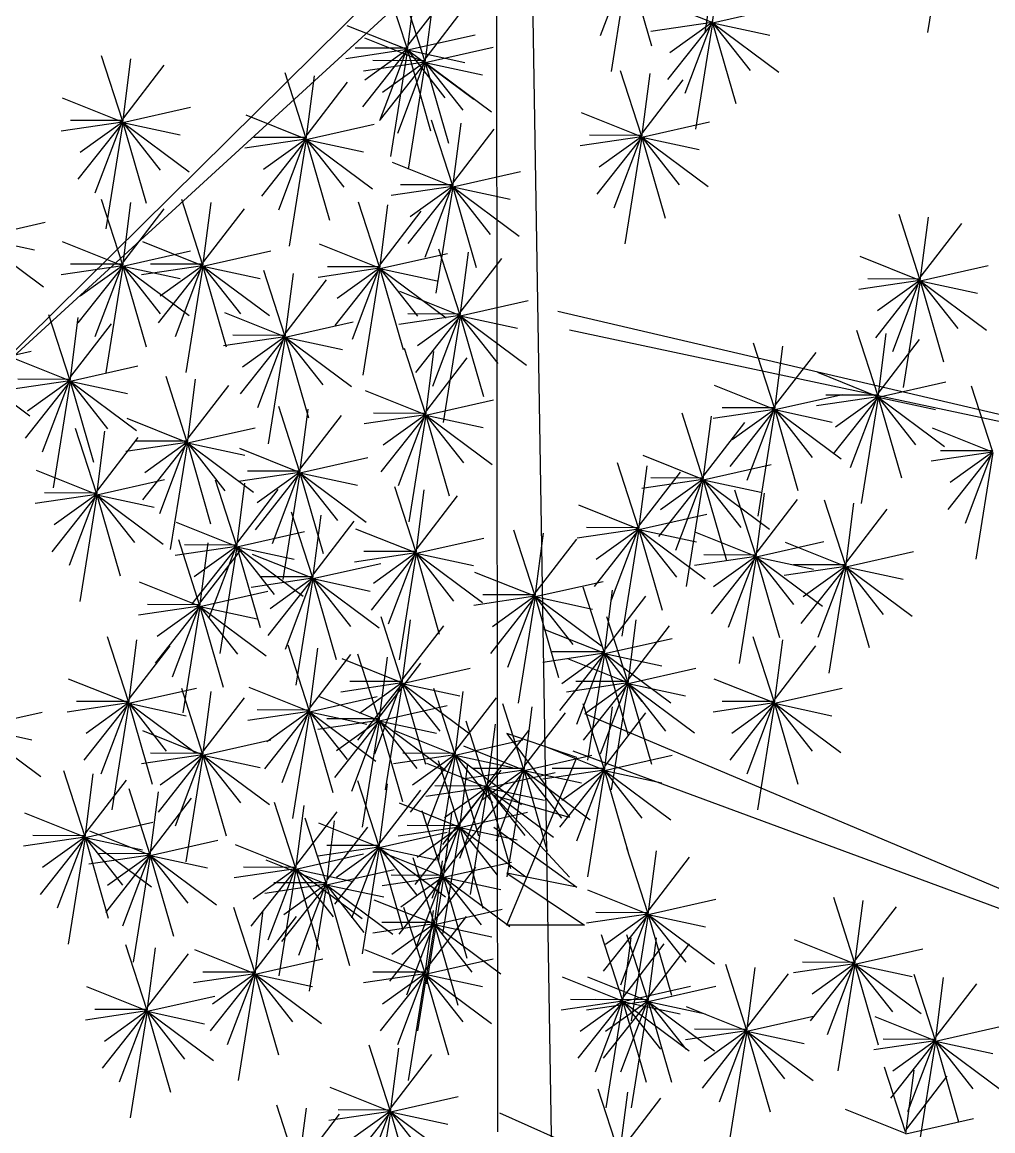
# Model space of a CAD drawing. Header units: millimetres. Extents: x 454 to 24074, y 929 to 15016.
# Drawn here: x 11200 to 11753, y 12976 to 13608 of the extents above; entities that cross this region are included whole.
import ezdxf

# ---------------------------------------------------------------- set-up
doc = ezdxf.new("R2010")
doc.units = ezdxf.units.MM
doc.layers.add('cadblocksdwg.com', color=255, linetype='Continuous')

# ---------------------------------------------------------------- blocks, each defined once
blk = doc.blocks.new('tree side_01')
at = {"color": 0}
for p, q in [((-0.0065, 7.5011), (0.115, 0)), ((-0.0067, 4.9839), (-0.6088, 4.3884)), ((-0.6088, 4.3884), (-0.004, 4.9424)), ((-0.004, 4.9424), (-0.0026, 3.5829)), ((0.2475, 4.9293), (0.2285, 4.8103)), ((0.4962, 4.9293), (0.4772, 4.8103)), ((0.2372, 4.8212), (0.2464, 4.8922)), ((0.1426, 4.8876), (0.112, 4.8065)), ((0.1431, 4.8856), (0.124, 4.7666)), ((0.1431, 4.8856), (0.169, 4.7954)), ((-0.1036, 4.7927), (-0.1269, 4.865)), ((-0.1032, 4.7908), (-0.0941, 4.8618)), ((-0.1022, 4.796), (-0.057, 4.8548)), ((-0.0838, 4.7788), (-0.1071, 4.8511)), ((-0.0834, 4.7768), (-0.0742, 4.8478)), ((-0.0823, 4.7821), (-0.0372, 4.8409)), ((0.2368, 4.8216), (0.1699, 4.8483)), ((0.2372, 4.8212), (0.3129, 4.8382)), ((-0.1036, 4.7912), (-0.1705, 4.8179)), ((0.2368, 4.8216), (0.1685, 4.8114)), ((0.2372, 4.8212), (0.1871, 4.7577)), ((0.2368, 4.8216), (0.1896, 4.7876)), ((0.2368, 4.8231), (0.2062, 4.7421)), ((0.2372, 4.8212), (0.2182, 4.7022)), ((0.2372, 4.8212), (0.3012, 4.8074)), ((0.2372, 4.8212), (0.3112, 4.7661)), ((0.2372, 4.8212), (0.2632, 4.7309)), ((0.2372, 4.8212), (0.2791, 4.7678)), ((-0.0838, 4.7772), (-0.1506, 4.804)), ((-0.1032, 4.7908), (-0.0276, 4.8078)), ((-0.1036, 4.7912), (-0.1719, 4.781)), ((-0.1036, 4.7927), (-0.1617, 4.7929)), ((-0.1032, 4.7908), (-0.1533, 4.7273)), ((-0.1036, 4.7912), (-0.1509, 4.7572)), ((-0.1036, 4.7927), (-0.1343, 4.7117)), ((-0.1032, 4.7908), (-0.1222, 4.6718)), ((-0.1032, 4.7908), (-0.0392, 4.777)), ((-0.1032, 4.7908), (-0.0292, 4.7357)), ((-0.1032, 4.7908), (-0.0773, 4.7005)), ((-0.1032, 4.7908), (-0.0614, 4.7374)), ((-0.0834, 4.7768), (-0.0077, 4.7938)), ((-0.4212, 4.7119), (-0.4445, 4.7842)), ((-0.4208, 4.71), (-0.4117, 4.781)), ((-0.0838, 4.7788), (-0.1418, 4.7789)), ((-0.0838, 4.7788), (-0.1144, 4.6977)), ((-0.4198, 4.7152), (-0.3746, 4.774)), ((-0.0838, 4.7772), (-0.1521, 4.767)), ((-0.0834, 4.7768), (-0.1335, 4.7133)), ((-0.0838, 4.7772), (-0.131, 4.7432)), ((-0.0834, 4.7768), (-0.1024, 4.6578)), ((-0.0834, 4.7768), (-0.0093, 4.7217)), ((-0.0834, 4.7768), (-0.0194, 4.763)), ((-0.0834, 4.7768), (-0.0574, 4.6866)), ((-0.0834, 4.7768), (-0.0415, 4.7235)), ((0.1579, 4.6953), (0.1346, 4.7676)), ((-0.2165, 4.6929), (-0.2398, 4.7652)), ((-0.2161, 4.6909), (-0.2069, 4.762)), ((-0.215, 4.6962), (-0.1699, 4.755)), ((0.1584, 4.6934), (0.1675, 4.7644)), ((0.1594, 4.6987), (0.2046, 4.7575)), ((-0.4212, 4.7103), (-0.4881, 4.7371)), ((-0.4208, 4.71), (-0.3452, 4.7269)), ((-0.2165, 4.6913), (-0.2833, 4.7181)), ((0.1579, 4.6938), (0.0911, 4.7205)), ((-0.4212, 4.7103), (-0.4895, 4.7002)), ((-0.4212, 4.7119), (-0.4793, 4.712)), ((-0.4208, 4.71), (-0.4709, 4.6464)), ((-0.4212, 4.7103), (-0.4685, 4.6764)), ((-0.4212, 4.7119), (-0.4519, 4.6309)), ((-0.4208, 4.71), (-0.4398, 4.591)), ((-0.4208, 4.71), (-0.3468, 4.6548)), ((-0.4208, 4.71), (-0.3949, 4.6197)), ((-0.4208, 4.71), (-0.379, 4.6566)), ((-0.4208, 4.71), (-0.3568, 4.6962)), ((-0.2161, 4.6909), (-0.1404, 4.7079)), ((-0.053, 4.6401), (-0.0763, 4.7124)), ((-0.0526, 4.6381), (-0.0434, 4.7092)), ((0.1584, 4.6934), (0.234, 4.7104)), ((-0.2165, 4.6929), (-0.2745, 4.693)), ((-0.2165, 4.6929), (-0.2471, 4.6118)), ((-0.0516, 4.6434), (-0.0064, 4.7022)), ((0.1579, 4.6938), (0.0897, 4.6836)), ((0.1579, 4.6953), (0.0999, 4.6955)), ((0.1584, 4.6934), (0.1083, 4.6299)), ((0.1579, 4.6938), (0.1107, 4.6598)), ((0.1579, 4.6953), (0.1273, 4.6143)), ((0.1584, 4.6934), (0.1393, 4.5744)), ((0.1584, 4.6934), (0.2324, 4.6383)), ((0.1584, 4.6934), (0.1843, 4.6031)), ((0.1584, 4.6934), (0.2002, 4.6401)), ((0.1584, 4.6934), (0.2224, 4.6796)), ((-0.2165, 4.6913), (-0.2848, 4.6812)), ((-0.2161, 4.6909), (-0.2662, 4.6274)), ((-0.2165, 4.6913), (-0.2637, 4.6574)), ((-0.2161, 4.6909), (-0.2351, 4.5719)), ((-0.2161, 4.6909), (-0.1421, 4.6358)), ((-0.2161, 4.6909), (-0.1521, 4.6771)), ((-0.2161, 4.6909), (-0.1901, 4.6007)), ((-0.2161, 4.6909), (-0.1742, 4.6376)), ((-0.053, 4.6385), (-0.1199, 4.6653)), ((-0.0526, 4.6381), (0.0231, 4.6551)), ((-0.053, 4.6385), (-0.1213, 4.6284)), ((-0.053, 4.6401), (-0.111, 4.6402)), ((-0.0526, 4.6381), (-0.1027, 4.5746)), ((-0.053, 4.6385), (-0.1002, 4.6046)), ((-0.053, 4.6401), (-0.0836, 4.5591)), ((-0.0526, 4.6381), (-0.0716, 4.5191)), ((-0.0526, 4.6381), (0.0214, 4.583)), ((-0.0526, 4.6381), (0.0114, 4.6244)), ((-0.0526, 4.6381), (-0.0107, 4.5848)), ((-0.0526, 4.6381), (-0.0266, 4.5479)), ((-0.4212, 4.5515), (-0.4445, 4.6238)), ((-0.4208, 4.5496), (-0.4117, 4.6206)), ((-0.3318, 4.5515), (-0.3551, 4.6238)), ((-0.3314, 4.5496), (-0.3222, 4.6206)), ((-0.1344, 4.5487), (-0.1577, 4.621)), ((-0.134, 4.5467), (-0.1249, 4.6178)), ((-0.4198, 4.5548), (-0.3746, 4.6136)), ((-0.3303, 4.5548), (-0.2851, 4.6136)), ((-0.133, 4.552), (-0.0878, 4.6108)), ((0.4687, 4.5349), (0.4454, 4.6072)), ((-0.5833, 4.5814), (-0.5076, 4.5984)), ((0.4691, 4.533), (0.4783, 4.604)), ((0.4702, 4.5383), (0.5153, 4.5971)), ((-0.5833, 4.5814), (-0.5093, 4.5263)), ((-0.5833, 4.5814), (-0.5193, 4.5676)), ((-0.4212, 4.5499), (-0.4881, 4.5767)), ((-0.3318, 4.5499), (-0.3986, 4.5767)), ((-0.1344, 4.5471), (-0.2013, 4.5739)), ((-0.0447, 4.496), (-0.068, 4.5683)), ((-0.4208, 4.5496), (-0.3452, 4.5665)), ((-0.3314, 4.5496), (-0.2557, 4.5665)), ((-0.134, 4.5467), (-0.0584, 4.5637)), ((-0.0442, 4.494), (-0.0351, 4.5651)), ((-0.0432, 4.4993), (0.002, 4.5581)), ((0.4687, 4.5334), (0.4019, 4.5602)), ((-0.4212, 4.5499), (-0.4895, 4.5398)), ((-0.4212, 4.5515), (-0.4793, 4.5516)), ((-0.4208, 4.5496), (-0.4709, 4.486)), ((-0.4212, 4.5499), (-0.4685, 4.516)), ((-0.4212, 4.5515), (-0.4519, 4.4705)), ((-0.4208, 4.5496), (-0.4398, 4.4306)), ((-0.4208, 4.5496), (-0.3468, 4.4945)), ((-0.4208, 4.5496), (-0.3568, 4.5358)), ((-0.4208, 4.5496), (-0.3949, 4.4593)), ((-0.4208, 4.5496), (-0.379, 4.4962)), ((-0.3318, 4.5499), (-0.4001, 4.5398)), ((-0.3318, 4.5515), (-0.3898, 4.5516)), ((-0.3314, 4.5496), (-0.3814, 4.486)), ((-0.3318, 4.5499), (-0.379, 4.516)), ((-0.3318, 4.5515), (-0.3624, 4.4705)), ((-0.3314, 4.5496), (-0.3504, 4.4306)), ((-0.3314, 4.5496), (-0.3054, 4.4593)), ((-0.3314, 4.5496), (-0.2573, 4.4945)), ((-0.3314, 4.5496), (-0.2674, 4.5358)), ((-0.3314, 4.5496), (-0.2895, 4.4962)), ((-0.24, 4.4721), (-0.2633, 4.5444)), ((-0.1344, 4.5471), (-0.2027, 4.5369)), ((-0.1344, 4.5487), (-0.1925, 4.5488)), ((-0.134, 4.5467), (-0.1841, 4.4832)), ((-0.1344, 4.5471), (-0.1816, 4.5132)), ((-0.1344, 4.5487), (-0.165, 4.4676)), ((-0.134, 4.5467), (-0.153, 4.4277)), ((-0.134, 4.5467), (-0.06, 4.4916)), ((-0.134, 4.5467), (-0.07, 4.5329)), ((-0.134, 4.5467), (-0.0921, 4.4934)), ((-0.134, 4.5467), (-0.108, 4.4565)), ((0.4691, 4.533), (0.5448, 4.55)), ((-0.2396, 4.4702), (-0.2304, 4.5412)), ((-0.2386, 4.4754), (-0.1934, 4.5343)), ((0.4687, 4.5334), (0.4004, 4.5232)), ((0.4687, 4.5349), (0.4107, 4.5351)), ((0.4691, 4.533), (0.419, 4.4695)), ((0.4687, 4.5334), (0.4215, 4.4994)), ((0.4687, 4.5349), (0.4381, 4.4539)), ((0.4691, 4.533), (0.4501, 4.414)), ((0.4691, 4.533), (0.5431, 4.4779)), ((0.4691, 4.533), (0.4951, 4.4427)), ((0.4691, 4.533), (0.5331, 4.5192)), ((0.4691, 4.533), (0.511, 4.4797)), ((-0.0447, 4.4944), (-0.1115, 4.5212)), ((-0.0442, 4.494), (0.0314, 4.511)), ((-0.4801, 4.4229), (-0.5034, 4.4952)), ((-0.24, 4.4706), (-0.3068, 4.4973)), ((-0.0447, 4.4944), (-0.1129, 4.4843)), ((-0.0447, 4.496), (-0.1027, 4.4961)), ((-0.0442, 4.494), (-0.0943, 4.4305)), ((-0.0447, 4.4944), (-0.0919, 4.4605)), ((-0.0447, 4.496), (-0.0753, 4.4149)), ((-0.0442, 4.494), (-0.0633, 4.375)), ((-0.0442, 4.494), (0.0298, 4.4389)), ((-0.0442, 4.494), (-0.0183, 4.4038)), ((-0.0442, 4.494), (0.0198, 4.4802)), ((-0.0442, 4.494), (-0.0024, 4.4407)), ((0.0647, 4.4993), (0.9583, 4.2903)), ((-0.4797, 4.421), (-0.4705, 4.492)), ((-0.4787, 4.4262), (-0.4335, 4.4851)), ((-0.2396, 4.4702), (-0.1639, 4.4872)), ((-0.24, 4.4706), (-0.3083, 4.4604)), ((-0.24, 4.4721), (-0.298, 4.4723)), ((-0.2396, 4.4702), (-0.2897, 4.4067)), ((-0.24, 4.4706), (-0.2872, 4.4366)), ((-0.24, 4.4721), (-0.2706, 4.3911)), ((-0.2396, 4.4702), (-0.2586, 4.3512)), ((-0.2396, 4.4702), (-0.2136, 4.3799)), ((-0.2396, 4.4702), (-0.1656, 4.4151)), ((-0.2396, 4.4702), (-0.1756, 4.4564)), ((-0.2396, 4.4702), (-0.1977, 4.4168)), ((0.9583, 4.2903), (0.0778, 4.4779)), ((0.4216, 4.4053), (0.3983, 4.4776)), ((0.422, 4.4033), (0.4312, 4.4744)), ((-0.0831, 4.385), (-0.1064, 4.4573)), ((0.3063, 4.3911), (0.283, 4.4634)), ((0.3067, 4.3892), (0.3158, 4.4602)), ((0.4231, 4.4086), (0.4682, 4.4674)), ((-0.5986, 4.4375), (-0.5229, 4.4545)), ((-0.4801, 4.4214), (-0.5469, 4.4481)), ((-0.0827, 4.3831), (-0.0736, 4.4541)), ((-0.0817, 4.3884), (-0.0365, 4.4472)), ((0.3077, 4.3944), (0.3529, 4.4532)), ((-0.5986, 4.4375), (-0.5246, 4.3824)), ((-0.4797, 4.421), (-0.404, 4.438)), ((-0.4801, 4.4214), (-0.5484, 4.4112)), ((-0.4801, 4.4229), (-0.5381, 4.4231)), ((-0.4797, 4.421), (-0.5298, 4.3575)), ((-0.4801, 4.4214), (-0.5273, 4.3874)), ((-0.4801, 4.4229), (-0.5107, 4.3419)), ((-0.4797, 4.421), (-0.4987, 4.302)), ((-0.4797, 4.421), (-0.4057, 4.3659)), ((-0.4797, 4.421), (-0.4537, 4.3307)), ((-0.4797, 4.421), (-0.4378, 4.3676)), ((-0.4797, 4.421), (-0.4157, 4.4072)), ((-0.3492, 4.354), (-0.3725, 4.4263)), ((-0.3488, 4.3521), (-0.3397, 4.4231)), ((0.4216, 4.4037), (0.3548, 4.4305)), ((0.422, 4.4033), (0.4977, 4.4203)), ((-0.3478, 4.3573), (-0.3026, 4.4161)), ((-0.0831, 4.3835), (-0.15, 4.4102)), ((0.3063, 4.3895), (0.2394, 4.4163)), ((0.5497, 4.3432), (0.5264, 4.4155)), ((-0.0827, 4.3831), (-0.0071, 4.4001)), ((0.3067, 4.3892), (0.3823, 4.4061)), ((0.4216, 4.4037), (0.3533, 4.3935)), ((0.4216, 4.4053), (0.3636, 4.4054)), ((0.422, 4.4033), (0.3719, 4.3398)), ((0.4216, 4.4037), (0.3744, 4.3698)), ((0.4216, 4.4053), (0.391, 4.3242)), ((0.422, 4.4033), (0.403, 4.2843)), ((0.422, 4.4033), (0.448, 4.3131)), ((0.422, 4.4033), (0.4961, 4.3482)), ((0.422, 4.4033), (0.4639, 4.35)), ((0.422, 4.4033), (0.486, 4.3895)), ((-0.2235, 4.3206), (-0.2468, 4.3929)), ((-0.2231, 4.3186), (-0.2139, 4.3897)), ((-0.2221, 4.3239), (-0.1769, 4.3827)), ((-0.0831, 4.3835), (-0.1514, 4.3733)), ((-0.0831, 4.385), (-0.1412, 4.3852)), ((-0.0827, 4.3831), (-0.1328, 4.3196)), ((-0.0831, 4.3835), (-0.1303, 4.3495)), ((-0.0831, 4.385), (-0.1137, 4.304)), ((-0.0827, 4.3831), (-0.1017, 4.2641)), ((-0.0827, 4.3831), (-0.0087, 4.328)), ((-0.0827, 4.3831), (-0.0187, 4.3693)), ((-0.0827, 4.3831), (-0.0567, 4.2928)), ((-0.0827, 4.3831), (-0.0408, 4.3298)), ((0.2265, 4.3128), (0.2032, 4.3851)), ((0.3063, 4.3895), (0.238, 4.3794)), ((0.3063, 4.3911), (0.2482, 4.3912)), ((0.3067, 4.3892), (0.2566, 4.3257)), ((0.3063, 4.3895), (0.259, 4.3556)), ((0.3063, 4.3911), (0.2757, 4.3101)), ((0.3067, 4.3892), (0.2877, 4.2702)), ((0.3067, 4.3892), (0.3807, 4.3341)), ((0.3067, 4.3892), (0.3326, 4.2989)), ((0.3067, 4.3892), (0.3707, 4.3754)), ((0.3067, 4.3892), (0.3486, 4.3358)), ((-0.3492, 4.3525), (-0.4161, 4.3792)), ((0.227, 4.3109), (0.2361, 4.3819)), ((0.228, 4.3162), (0.2732, 4.375)), ((-0.4502, 4.296), (-0.4735, 4.3683)), ((-0.4498, 4.2941), (-0.4407, 4.3651)), ((-0.4488, 4.2994), (-0.4036, 4.3582)), ((-0.3488, 4.3521), (-0.2732, 4.369)), ((0.5497, 4.3417), (0.4828, 4.3684)), ((-0.3492, 4.3525), (-0.4175, 4.3423)), ((-0.3492, 4.354), (-0.4073, 4.3541)), ((-0.3488, 4.3521), (-0.3989, 4.2886)), ((-0.3492, 4.3525), (-0.3964, 4.3185)), ((-0.3492, 4.354), (-0.3798, 4.273)), ((-0.3488, 4.3521), (-0.3678, 4.2331)), ((-0.3488, 4.3521), (-0.2748, 4.297)), ((-0.3488, 4.3521), (-0.2848, 4.3383)), ((-0.3488, 4.3521), (-0.3229, 4.2618)), ((-0.3488, 4.3521), (-0.3069, 4.2987)), ((-0.2235, 4.319), (-0.2904, 4.3458)), ((-0.2231, 4.3186), (-0.1474, 4.3356)), ((0.2265, 4.3113), (0.1597, 4.338)), ((0.5497, 4.3417), (0.4814, 4.3315)), ((0.5497, 4.3432), (0.4916, 4.3434)), ((0.5501, 4.3413), (0.5, 4.2778)), ((0.5497, 4.3417), (0.5025, 4.3077)), ((0.5497, 4.3432), (0.5191, 4.2622)), ((0.5501, 4.3413), (0.5311, 4.2223)), ((-0.4502, 4.2945), (-0.5171, 4.3213)), ((-0.2235, 4.3206), (-0.2815, 4.3207)), ((-0.2235, 4.3206), (-0.2541, 4.2395)), ((0.1547, 4.2574), (0.1314, 4.3297)), ((0.1552, 4.2554), (0.1643, 4.3265)), ((0.227, 4.3109), (0.3026, 4.3279)), ((-0.4498, 4.2941), (-0.3742, 4.3111)), ((-0.2941, 4.238), (-0.3174, 4.3103)), ((-0.2235, 4.319), (-0.2918, 4.3088)), ((-0.2231, 4.3186), (-0.2732, 4.2551)), ((-0.2235, 4.319), (-0.2707, 4.2851)), ((-0.2231, 4.3186), (-0.2421, 4.1996)), ((-0.2231, 4.3186), (-0.1491, 4.2635)), ((-0.2231, 4.3186), (-0.1591, 4.3048)), ((-0.2231, 4.3186), (-0.1971, 4.2284)), ((-0.2231, 4.3186), (-0.1812, 4.2653)), ((0.1562, 4.2607), (0.2014, 4.3195)), ((0.2265, 4.3113), (0.1583, 4.3011)), ((0.2265, 4.3128), (0.1685, 4.313)), ((0.227, 4.3109), (0.1769, 4.2474)), ((0.2265, 4.3113), (0.1793, 4.2773)), ((0.2265, 4.3128), (0.1959, 4.2318)), ((0.227, 4.3109), (0.2079, 4.1919)), ((0.227, 4.3109), (0.301, 4.2558)), ((0.227, 4.3109), (0.291, 4.2971)), ((0.227, 4.3109), (0.2688, 4.2576)), ((0.227, 4.3109), (0.2529, 4.2206)), ((-0.4502, 4.296), (-0.5083, 4.2962)), ((-0.4502, 4.296), (-0.4808, 4.215)), ((-0.2936, 4.236), (-0.2845, 4.307)), ((-0.2926, 4.2413), (-0.2474, 4.3001)), ((-0.094, 4.2307), (-0.1173, 4.303)), ((-0.0936, 4.2288), (-0.0844, 4.2998)), ((0.2855, 4.2269), (0.2622, 4.2992)), ((0.2859, 4.2249), (0.2951, 4.296)), ((-0.4502, 4.2945), (-0.5185, 4.2843)), ((-0.4498, 4.2941), (-0.4999, 4.2306)), ((-0.4502, 4.2945), (-0.4974, 4.2605)), ((-0.4498, 4.2941), (-0.4688, 4.1751)), ((-0.4498, 4.2941), (-0.3758, 4.239)), ((-0.4498, 4.2941), (-0.4238, 4.2038)), ((-0.4498, 4.2941), (-0.3858, 4.2803)), ((-0.4498, 4.2941), (-0.4079, 4.2408)), ((-0.0925, 4.234), (-0.0474, 4.2928)), ((0.287, 4.2302), (0.3321, 4.289)), ((0.3855, 4.2158), (0.3622, 4.2881)), ((0.386, 4.2138), (0.3951, 4.2849)), ((-0.2091, 4.2024), (-0.2324, 4.2747)), ((-0.2087, 4.2005), (-0.1995, 4.2715)), ((0.1547, 4.2558), (0.0879, 4.2826)), ((0.1552, 4.2554), (0.2308, 4.2724)), ((0.387, 4.2191), (0.4322, 4.2779)), ((-0.2941, 4.2364), (-0.3609, 4.2632)), ((-0.2076, 4.2058), (-0.1625, 4.2646)), ((-0.2936, 4.236), (-0.218, 4.253)), ((-0.094, 4.2292), (-0.1608, 4.2559)), ((0.039, 4.1823), (0.0157, 4.2546)), ((0.0395, 4.1804), (0.0486, 4.2514)), ((0.1547, 4.2558), (0.0864, 4.2457)), ((0.1547, 4.2574), (0.0967, 4.2575)), ((0.1552, 4.2554), (0.1051, 4.1919)), ((0.1547, 4.2558), (0.1075, 4.2219)), ((0.1547, 4.2574), (0.1241, 4.1763)), ((0.1552, 4.2554), (0.1361, 4.1364)), ((0.1552, 4.2554), (0.2292, 4.2003)), ((0.1552, 4.2554), (0.2192, 4.2416)), ((0.1552, 4.2554), (0.197, 4.2021)), ((0.1552, 4.2554), (0.1811, 4.1652)), ((0.2855, 4.2253), (0.2187, 4.2521)), ((-0.2941, 4.2364), (-0.3624, 4.2262)), ((-0.3351, 4.1714), (-0.3584, 4.2437)), ((-0.2941, 4.238), (-0.3521, 4.2381)), ((-0.2936, 4.236), (-0.3437, 4.1725)), ((-0.2941, 4.2364), (-0.3413, 4.2025)), ((-0.3347, 4.1695), (-0.3255, 4.2405)), ((-0.2941, 4.238), (-0.3247, 4.1569)), ((-0.2936, 4.236), (-0.3127, 4.117)), ((-0.2936, 4.236), (-0.2196, 4.1809)), ((-0.2936, 4.236), (-0.2296, 4.2222)), ((-0.2936, 4.236), (-0.2677, 4.1458)), ((-0.2936, 4.236), (-0.2518, 4.1827)), ((-0.0936, 4.2288), (-0.0179, 4.2457)), ((0.0405, 4.1856), (0.0857, 4.2445)), ((0.2859, 4.2249), (0.3616, 4.2419)), ((0.3855, 4.2142), (0.3187, 4.241)), ((-0.3337, 4.1747), (-0.2885, 4.2335)), ((-0.2091, 4.2009), (-0.2759, 4.2276)), ((-0.094, 4.2292), (-0.1623, 4.219)), ((-0.094, 4.2307), (-0.152, 4.2308)), ((-0.0936, 4.2288), (-0.1437, 4.1653)), ((-0.094, 4.2292), (-0.1412, 4.1952)), ((-0.094, 4.2307), (-0.1246, 4.1497)), ((-0.0936, 4.2288), (-0.1126, 4.1098)), ((-0.0936, 4.2288), (-0.0195, 4.1737)), ((-0.0936, 4.2288), (-0.0676, 4.1385)), ((-0.0936, 4.2288), (-0.0296, 4.215)), ((-0.0936, 4.2288), (-0.0517, 4.1754)), ((0.2855, 4.2253), (0.2172, 4.2151)), ((0.2855, 4.2269), (0.2275, 4.227)), ((0.2859, 4.2249), (0.2358, 4.1614)), ((0.2855, 4.2253), (0.2383, 4.1914)), ((0.2855, 4.2269), (0.2549, 4.1458)), ((0.2859, 4.2249), (0.2669, 4.1059)), ((0.2859, 4.2249), (0.36, 4.1698)), ((0.2859, 4.2249), (0.3499, 4.2111)), ((0.2859, 4.2249), (0.3119, 4.1347)), ((0.2859, 4.2249), (0.3278, 4.1716)), ((0.386, 4.2138), (0.4616, 4.2308)), ((-0.2087, 4.2005), (-0.133, 4.2175)), ((0.3855, 4.2142), (0.3173, 4.2041)), ((0.3855, 4.2158), (0.3275, 4.2159)), ((0.386, 4.2138), (0.3359, 4.1503)), ((0.3855, 4.2142), (0.3383, 4.1803)), ((0.3855, 4.2158), (0.3549, 4.1347)), ((0.386, 4.2138), (0.3669, 4.0948)), ((0.386, 4.2138), (0.46, 4.1587)), ((0.386, 4.2138), (0.4119, 4.1236)), ((0.386, 4.2138), (0.45, 4.2)), ((0.386, 4.2138), (0.4278, 4.1605)), ((-0.3351, 4.1699), (-0.402, 4.1966)), ((-0.2091, 4.2009), (-0.2774, 4.1907)), ((-0.2091, 4.2024), (-0.2671, 4.2026)), ((-0.2087, 4.2005), (-0.2588, 4.137)), ((-0.2091, 4.2009), (-0.2563, 4.1669)), ((-0.2091, 4.2024), (-0.2397, 4.1214)), ((-0.2087, 4.2005), (-0.2277, 4.0815)), ((-0.2087, 4.2005), (-0.1346, 4.1454)), ((-0.2087, 4.2005), (-0.1447, 4.1867)), ((-0.2087, 4.2005), (-0.1827, 4.1102)), ((-0.2087, 4.2005), (-0.1668, 4.1472)), ((0.039, 4.1808), (-0.0278, 4.2075)), ((0.0395, 4.1804), (0.1151, 4.1974)), ((-0.3347, 4.1695), (-0.259, 4.1864)), ((0.1163, 4.1187), (0.093, 4.191)), ((0.1167, 4.1168), (0.1258, 4.1878)), ((0.039, 4.1808), (-0.0292, 4.1706)), ((0.039, 4.1823), (-0.019, 4.1825)), ((0.0395, 4.1804), (-0.0106, 4.1169)), ((0.039, 4.1808), (-0.0082, 4.1468)), ((0.039, 4.1823), (0.0084, 4.1013)), ((0.0395, 4.1804), (0.0204, 4.0614)), ((0.0395, 4.1804), (0.1135, 4.1253)), ((0.0395, 4.1804), (0.0654, 4.0901)), ((0.0395, 4.1804), (0.1035, 4.1666)), ((0.0395, 4.1804), (0.0813, 4.127)), ((0.1177, 4.122), (0.1629, 4.1808)), ((-0.3351, 4.1699), (-0.4034, 4.1597)), ((-0.3351, 4.1714), (-0.3931, 4.1715)), ((-0.3347, 4.1695), (-0.3848, 4.106)), ((-0.3351, 4.1699), (-0.3823, 4.1359)), ((-0.3351, 4.1714), (-0.3657, 4.0904)), ((-0.3347, 4.1695), (-0.3537, 4.0505)), ((-0.3347, 4.1695), (-0.2607, 4.1144)), ((-0.3347, 4.1695), (-0.2707, 4.1557)), ((-0.3347, 4.1695), (-0.2928, 4.1161)), ((-0.3347, 4.1695), (-0.3087, 4.0792)), ((-0.1093, 4.0856), (-0.1326, 4.1579)), ((-0.1089, 4.0836), (-0.0997, 4.1547)), ((-0.1078, 4.0889), (-0.0627, 4.1477)), ((0.1426, 4.0856), (0.1193, 4.1579)), ((0.1431, 4.0836), (0.1522, 4.1547)), ((0.1441, 4.0889), (0.1893, 4.1477)), ((-0.4146, 4.0632), (-0.4379, 4.1355)), ((0.1163, 4.1172), (0.0494, 4.1439)), ((0.306, 4.0632), (0.2827, 4.1355)), ((-0.4142, 4.0613), (-0.405, 4.1323)), ((-0.4132, 4.0666), (-0.368, 4.1254)), ((-0.2129, 4.0538), (-0.2362, 4.1261)), ((-0.2125, 4.0518), (-0.2033, 4.1228)), ((0.1167, 4.1168), (0.1923, 4.1337)), ((0.3065, 4.0613), (0.3156, 4.1323)), ((0.3075, 4.0666), (0.3527, 4.1254)), ((-0.2114, 4.0571), (-0.1663, 4.1159)), ((-0.1093, 4.084), (-0.1761, 4.1108)), ((-0.1351, 4.0438), (-0.1584, 4.1161)), ((-0.1346, 4.0419), (-0.1255, 4.1129)), ((0.1163, 4.1172), (0.048, 4.107)), ((0.1163, 4.1187), (0.0582, 4.1188)), ((0.1167, 4.1168), (0.0666, 4.0533)), ((0.1163, 4.1172), (0.069, 4.0832)), ((0.1426, 4.084), (0.0758, 4.1108)), ((0.1163, 4.1187), (0.0856, 4.0377)), ((0.1167, 4.1168), (0.0977, 3.9978)), ((0.1167, 4.1168), (0.1907, 4.0617)), ((0.1167, 4.1168), (0.1426, 4.0265)), ((0.1167, 4.1168), (0.1807, 4.103)), ((0.1167, 4.1168), (0.1585, 4.0634)), ((-0.1336, 4.0471), (-0.0884, 4.106)), ((-0.1089, 4.0836), (-0.0332, 4.1006)), ((0.1431, 4.0836), (0.2187, 4.1006)), ((-0.4146, 4.0617), (-0.4815, 4.0884)), ((-0.1093, 4.0856), (-0.1673, 4.0857)), ((-0.1093, 4.0856), (-0.1399, 4.0045)), ((0.1426, 4.0856), (0.0846, 4.0857)), ((0.1426, 4.0856), (0.112, 4.0045)), ((0.306, 4.0617), (0.2392, 4.0884)), ((-0.4142, 4.0613), (-0.3385, 4.0783)), ((-0.3318, 4.0054), (-0.3551, 4.0777)), ((-0.3314, 4.0034), (-0.3222, 4.0745)), ((-0.2129, 4.0522), (-0.2797, 4.079)), ((-0.1093, 4.084), (-0.1776, 4.0739)), ((-0.1089, 4.0836), (-0.159, 4.0201)), ((-0.1093, 4.084), (-0.1565, 4.0501)), ((-0.1089, 4.0836), (-0.1279, 3.9646)), ((-0.1089, 4.0836), (-0.0349, 4.0285)), ((-0.1089, 4.0836), (-0.0829, 3.9934)), ((-0.1089, 4.0836), (-0.0449, 4.0698)), ((-0.1089, 4.0836), (-0.067, 4.0303)), ((-0.0504, 4.0054), (-0.0737, 4.0777)), ((-0.05, 4.0034), (-0.0409, 4.0745)), ((0.1426, 4.084), (0.0744, 4.0739)), ((0.1431, 4.0836), (0.093, 4.0201)), ((0.1426, 4.084), (0.0954, 4.0501)), ((0.1431, 4.0836), (0.124, 3.9646)), ((0.1431, 4.0836), (0.2171, 4.0285)), ((0.1431, 4.0836), (0.2071, 4.0698)), ((0.1431, 4.0836), (0.169, 3.9934)), ((0.1431, 4.0836), (0.1849, 4.0303)), ((0.3065, 4.0613), (0.3821, 4.0783)), ((-0.4146, 4.0617), (-0.4829, 4.0515)), ((-0.4146, 4.0632), (-0.4726, 4.0634)), ((-0.4142, 4.0613), (-0.4643, 3.9978)), ((-0.4146, 4.0617), (-0.4618, 4.0277)), ((-0.4146, 4.0632), (-0.4452, 3.9822)), ((-0.4142, 4.0613), (-0.4332, 3.9423)), ((-0.4142, 4.0613), (-0.3402, 4.0062)), ((-0.4142, 4.0613), (-0.3502, 4.0475)), ((-0.4142, 4.0613), (-0.3723, 4.008)), ((-0.4142, 4.0613), (-0.3882, 3.971)), ((-0.3303, 4.0087), (-0.2851, 4.0675)), ((-0.2125, 4.0518), (-0.1368, 4.0688)), ((-0.1351, 4.0423), (-0.2019, 4.069)), ((-0.049, 4.0087), (-0.0038, 4.0675)), ((0.0265, 3.9884), (0.0032, 4.0607)), ((0.1163, 3.9884), (0.093, 4.0607)), ((0.306, 4.0617), (0.2378, 4.0515)), ((0.306, 4.0632), (0.248, 4.0634)), ((0.3065, 4.0613), (0.2564, 3.9978)), ((0.306, 4.0617), (0.2588, 4.0277)), ((0.306, 4.0632), (0.2754, 3.9822)), ((0.3065, 4.0613), (0.2874, 3.9423)), ((0.3065, 4.0613), (0.3805, 4.0062)), ((0.3065, 4.0613), (0.3324, 3.971)), ((0.3065, 4.0613), (0.3705, 4.0475)), ((0.3065, 4.0613), (0.3483, 4.008)), ((-0.5863, 4.0345), (-0.5107, 4.0514)), ((-0.2129, 4.0522), (-0.2812, 4.042)), ((-0.2129, 4.0538), (-0.2709, 4.0539)), ((-0.2125, 4.0518), (-0.2626, 3.9883)), ((-0.2129, 4.0522), (-0.2601, 4.0182)), ((-0.2129, 4.0538), (-0.2435, 3.9727)), ((-0.2125, 4.0518), (-0.2315, 3.9328)), ((-0.2125, 4.0518), (-0.1384, 3.9967)), ((-0.2125, 4.0518), (-0.1485, 4.038)), ((-0.2125, 4.0518), (-0.1865, 3.9616)), ((-0.2125, 4.0518), (-0.1706, 3.9985)), ((-0.1346, 4.0419), (-0.059, 4.0589)), ((0.0269, 3.9864), (0.0361, 4.0575)), ((0.0279, 3.9917), (0.0731, 4.0505)), ((0.0943, 4.0498), (0.9889, 3.6729)), ((0.1167, 3.9864), (0.1258, 4.0575)), ((0.1177, 3.9917), (0.1629, 4.0505)), ((-0.1351, 4.0423), (-0.2033, 4.0321)), ((-0.1351, 4.0438), (-0.1931, 4.044)), ((-0.1346, 4.0419), (-0.1847, 3.9784)), ((-0.1351, 4.0423), (-0.1823, 4.0083)), ((-0.1351, 4.0438), (-0.1657, 3.9628)), ((-0.1346, 4.0419), (-0.1537, 3.9229)), ((-0.1346, 4.0419), (-0.0606, 3.9868)), ((-0.1346, 4.0419), (-0.0706, 4.0281)), ((-0.1346, 4.0419), (-0.0928, 3.9885)), ((-0.1346, 4.0419), (-0.1087, 3.9516)), ((-0.0145, 3.9689), (-0.0378, 4.0412)), ((-0.0141, 3.967), (-0.005, 4.038)), ((-0.5863, 4.0345), (-0.5123, 3.9794)), ((-0.5863, 4.0345), (-0.5223, 4.0207)), ((-0.3318, 4.0038), (-0.3986, 4.0306)), ((-0.0504, 4.0038), (-0.1173, 4.0306)), ((-0.0131, 3.9723), (0.0321, 4.0311)), ((0.0077, 4.0275), (0.0778, 3.9339)), ((0.086, 4.0008), (0.0077, 4.0275)), ((-0.3314, 4.0034), (-0.2557, 4.0204)), ((-0.05, 4.0034), (0.0256, 4.0204)), ((0.0265, 3.9868), (-0.0404, 4.0136)), ((0.1163, 3.9868), (0.0494, 4.0136)), ((-0.3318, 4.0038), (-0.4001, 3.9937)), ((-0.3318, 4.0054), (-0.3898, 4.0055)), ((-0.3314, 4.0034), (-0.3814, 3.9399)), ((-0.3318, 4.0038), (-0.379, 3.9699)), ((-0.3318, 4.0054), (-0.3624, 3.9243)), ((-0.3314, 4.0034), (-0.3504, 3.8844)), ((-0.3314, 4.0034), (-0.3054, 3.9132)), ((-0.3314, 4.0034), (-0.2573, 3.9483)), ((-0.3314, 4.0034), (-0.2674, 3.9896)), ((-0.3314, 4.0034), (-0.2895, 3.9501)), ((-0.0504, 4.0038), (-0.1187, 3.9937)), ((-0.0504, 4.0054), (-0.1085, 4.0055)), ((-0.05, 4.0034), (-0.1001, 3.9399)), ((-0.0504, 4.0038), (-0.0976, 3.9699)), ((-0.0504, 4.0054), (-0.081, 3.9243)), ((-0.05, 4.0034), (-0.069, 3.8844)), ((-0.05, 4.0034), (0.024, 3.9483)), ((-0.05, 4.0034), (0.014, 3.9896)), ((-0.05, 4.0034), (-0.0081, 3.9501)), ((-0.05, 4.0034), (-0.024, 3.9132)), ((0.0077, 3.8137), (0.086, 4.0008)), ((0.0269, 3.9864), (0.1026, 4.0034)), ((0.0813, 4.0084), (0.9889, 3.6729)), ((0.1167, 3.9864), (0.1923, 4.0034)), ((-0.0145, 3.9674), (-0.0814, 3.9942)), ((-0.0453, 3.9246), (-0.0686, 3.9969)), ((-0.0449, 3.9226), (-0.0357, 3.9937)), ((-0.0439, 3.9279), (0.0013, 3.9867)), ((0.0265, 3.9868), (-0.0418, 3.9766)), ((0.0265, 3.9884), (-0.0315, 3.9885)), ((0.0269, 3.9864), (-0.0232, 3.9229)), ((0.0265, 3.9868), (-0.0207, 3.9529)), ((0.0265, 3.9884), (-0.0041, 3.9073)), ((0.0269, 3.9864), (0.0079, 3.8674)), ((0.0269, 3.9864), (0.1009, 3.9313)), ((0.0269, 3.9864), (0.0529, 3.8962)), ((0.0269, 3.9864), (0.0909, 3.9726)), ((0.0269, 3.9864), (0.0688, 3.9331)), ((0.1163, 3.9868), (0.048, 3.9766)), ((0.1163, 3.9884), (0.0582, 3.9885)), ((0.1167, 3.9864), (0.0666, 3.9229)), ((0.1163, 3.9868), (0.069, 3.9529)), ((0.1163, 3.9884), (0.0856, 3.9073)), ((0.1167, 3.9864), (0.0977, 3.8674)), ((0.1167, 3.9864), (0.1907, 3.9313)), ((0.1167, 3.9864), (0.1426, 3.8962)), ((0.1167, 3.9864), (0.1807, 3.9726)), ((0.1167, 3.9864), (0.1585, 3.9331)), ((-0.4633, 3.9135), (-0.4866, 3.9858)), ((-0.4629, 3.9115), (-0.4538, 3.9826)), ((-0.4619, 3.9168), (-0.4167, 3.9756)), ((-0.1351, 3.9024), (-0.1584, 3.9747)), ((-0.0141, 3.967), (0.0615, 3.984)), ((-0.3906, 3.8934), (-0.4139, 3.9657)), ((-0.3902, 3.8914), (-0.3811, 3.9624)), ((-0.1346, 3.9004), (-0.1255, 3.9715)), ((-0.1336, 3.9057), (-0.0884, 3.9645)), ((-0.0145, 3.9674), (-0.0828, 3.9572)), ((-0.0145, 3.9689), (-0.0726, 3.9691)), ((-0.0141, 3.967), (-0.0642, 3.9035)), ((-0.0145, 3.9674), (-0.0617, 3.9334)), ((-0.0145, 3.9689), (-0.0451, 3.8879)), ((-0.0141, 3.967), (-0.0331, 3.848)), ((-0.0141, 3.967), (0.0599, 3.9119)), ((-0.0141, 3.967), (0.0499, 3.9532)), ((-0.0141, 3.967), (0.0119, 3.8768)), ((-0.0141, 3.967), (0.0278, 3.9137)), ((-0.3892, 3.8967), (-0.344, 3.9555)), ((-0.2282, 3.8781), (-0.2515, 3.9504)), ((-0.0453, 3.923), (-0.1122, 3.9498)), ((-0.0067, 3.9584), (0.0778, 3.8671)), ((0.0778, 3.9339), (-0.0067, 3.9584)), ((-0.4633, 3.9119), (-0.5302, 3.9387)), ((-0.2278, 3.8761), (-0.2186, 3.9472)), ((-0.2267, 3.8814), (-0.1816, 3.9402)), ((-0.0633, 3.8691), (-0.0866, 3.9414)), ((-0.0628, 3.8672), (-0.0537, 3.9382)), ((-0.0449, 3.9226), (0.0308, 3.9396)), ((-0.4629, 3.9115), (-0.3873, 3.9285)), ((-0.194, 3.8608), (-0.2174, 3.9331)), ((-0.1351, 3.9008), (-0.2019, 3.9276)), ((-0.1936, 3.8588), (-0.1845, 3.9299)), ((-0.0453, 3.9246), (-0.1034, 3.9247)), ((-0.0453, 3.9246), (-0.0759, 3.8435)), ((-0.0618, 3.8724), (-0.0166, 3.9312)), ((-0.4633, 3.9119), (-0.5316, 3.9018)), ((-0.4633, 3.9135), (-0.5214, 3.9136)), ((-0.4633, 3.9119), (-0.5105, 3.878)), ((-0.4633, 3.9135), (-0.4939, 3.8324)), ((-0.3906, 3.8918), (-0.4575, 3.9186)), ((-0.1926, 3.8641), (-0.1474, 3.9229)), ((-0.1346, 3.9004), (-0.059, 3.9174)), ((-0.0453, 3.923), (-0.1136, 3.9129)), ((-0.0449, 3.9226), (-0.095, 3.8591)), ((-0.0453, 3.923), (-0.0925, 3.8891)), ((-0.0449, 3.9226), (-0.0639, 3.8036)), ((-0.0449, 3.9226), (0.0291, 3.8675)), ((-0.0449, 3.9226), (0.0191, 3.9088)), ((-0.0449, 3.9226), (-0.003, 3.8693)), ((-0.0449, 3.9226), (-0.0189, 3.8324)), ((-0.0067, 3.9229), (0.086, 3.8561)), ((-0.4629, 3.9115), (-0.513, 3.848)), ((-0.4629, 3.9115), (-0.4819, 3.7925)), ((-0.4629, 3.9115), (-0.3989, 3.8978)), ((-0.4629, 3.9115), (-0.421, 3.8582)), ((-0.4629, 3.9115), (-0.3889, 3.8564)), ((-0.4629, 3.9115), (-0.437, 3.8213)), ((-0.3902, 3.8914), (-0.3146, 3.9084)), ((-0.2282, 3.8765), (-0.295, 3.9033)), ((-0.1351, 3.9008), (-0.2033, 3.8907)), ((-0.1351, 3.9024), (-0.1931, 3.9025)), ((-0.1346, 3.9004), (-0.1847, 3.8369)), ((-0.1351, 3.9008), (-0.1823, 3.8669)), ((-0.1351, 3.9024), (-0.1657, 3.8214)), ((-0.1346, 3.9004), (-0.1537, 3.7814)), ((-0.1346, 3.9004), (-0.0706, 3.8867)), ((-0.1346, 3.9004), (-0.0606, 3.8453)), ((-0.1346, 3.9004), (-0.0928, 3.8471)), ((-0.1346, 3.9004), (-0.1087, 3.8102)), ((0.165, 3.8275), (0.1417, 3.8998)), ((-0.3906, 3.8918), (-0.4589, 3.8816)), ((-0.3906, 3.8934), (-0.4487, 3.8935)), ((-0.3902, 3.8914), (-0.4403, 3.8279)), ((-0.3906, 3.8918), (-0.4378, 3.8578)), ((-0.3906, 3.8934), (-0.4212, 3.8123)), ((-0.3902, 3.8914), (-0.4092, 3.7724)), ((-0.3902, 3.8914), (-0.3262, 3.8776)), ((-0.3902, 3.8914), (-0.3162, 3.8363)), ((-0.3902, 3.8914), (-0.3642, 3.8012)), ((-0.3902, 3.8914), (-0.3483, 3.8381)), ((-0.2278, 3.8761), (-0.1521, 3.8931)), ((-0.0633, 3.8676), (-0.1301, 3.8943)), ((-0.0735, 3.8164), (-0.0968, 3.8887)), ((0.1654, 3.8256), (0.1746, 3.8966)), ((0.1664, 3.8308), (0.2116, 3.8896)), ((-0.2282, 3.8765), (-0.2965, 3.8664)), ((-0.2282, 3.8781), (-0.2862, 3.8782)), ((-0.2278, 3.8761), (-0.2779, 3.8126)), ((-0.2282, 3.8765), (-0.2754, 3.8426)), ((-0.194, 3.8592), (-0.2609, 3.886)), ((-0.2282, 3.8781), (-0.2588, 3.797)), ((-0.2278, 3.8761), (-0.2468, 3.7571)), ((-0.2278, 3.8761), (-0.2018, 3.7859)), ((-0.2278, 3.8761), (-0.1537, 3.821)), ((-0.2278, 3.8761), (-0.1638, 3.8623)), ((-0.2278, 3.8761), (-0.1859, 3.8228)), ((-0.1936, 3.8588), (-0.118, 3.8758)), ((-0.0731, 3.8145), (-0.064, 3.8855)), ((-0.0721, 3.8197), (-0.0269, 3.8785)), ((-0.0628, 3.8672), (0.0128, 3.8841)), ((-0.0633, 3.8676), (-0.1315, 3.8574)), ((-0.0633, 3.8691), (-0.1213, 3.8693)), ((-0.0628, 3.8672), (-0.1129, 3.8037)), ((-0.0633, 3.8676), (-0.1105, 3.8336)), ((-0.0633, 3.8691), (-0.0939, 3.7881)), ((-0.0628, 3.8672), (-0.0819, 3.7482)), ((-0.0628, 3.8672), (-0.0369, 3.7769)), ((-0.0628, 3.8672), (0.0112, 3.8121)), ((-0.0628, 3.8672), (0.0012, 3.8534)), ((-0.0628, 3.8672), (-0.021, 3.8138)), ((0.0077, 3.8717), (0.0943, 3.8137)), ((0.086, 3.8561), (0.0077, 3.8717)), ((-0.194, 3.8592), (-0.2623, 3.8491)), ((-0.194, 3.8608), (-0.2521, 3.8609)), ((-0.1936, 3.8588), (-0.2437, 3.7953)), ((-0.194, 3.8592), (-0.2413, 3.8253)), ((-0.194, 3.8608), (-0.2247, 3.7798)), ((-0.1936, 3.8588), (-0.2127, 3.7398)), ((-0.1936, 3.8588), (-0.1677, 3.7686)), ((-0.1936, 3.8588), (-0.1196, 3.8037)), ((-0.1936, 3.8588), (-0.1296, 3.8451)), ((-0.1936, 3.8588), (-0.1518, 3.8055)), ((0.165, 3.826), (0.0981, 3.8527)), ((-0.0735, 3.8149), (-0.1404, 3.8416)), ((0.1654, 3.8256), (0.2411, 3.8425)), ((0.3958, 3.772), (0.3725, 3.8443)), ((0.3962, 3.7701), (0.4054, 3.8411)), ((-0.2735, 3.761), (-0.2969, 3.8333)), ((-0.2731, 3.759), (-0.264, 3.83)), ((-0.0838, 3.761), (-0.1071, 3.8333)), ((-0.0834, 3.759), (-0.0742, 3.83)), ((-0.0731, 3.8145), (0.0025, 3.8315)), ((0.165, 3.826), (0.0967, 3.8158)), ((0.165, 3.8275), (0.1069, 3.8277)), ((0.1654, 3.8256), (0.1153, 3.7621)), ((0.165, 3.826), (0.1178, 3.792)), ((0.165, 3.8275), (0.1344, 3.7465)), ((0.1654, 3.8256), (0.1464, 3.7066)), ((0.1654, 3.8256), (0.2394, 3.7705)), ((0.1654, 3.8256), (0.1914, 3.7353)), ((0.1654, 3.8256), (0.2073, 3.7722)), ((0.1654, 3.8256), (0.2294, 3.8118)), ((0.3972, 3.7754), (0.4424, 3.8342)), ((-0.2721, 3.7643), (-0.2269, 3.8231)), ((-0.0735, 3.8149), (-0.1418, 3.8047)), ((-0.0735, 3.8164), (-0.1316, 3.8166)), ((-0.0731, 3.8145), (-0.1232, 3.751)), ((-0.0735, 3.8149), (-0.1207, 3.7809)), ((-0.0735, 3.8164), (-0.1041, 3.7354)), ((-0.0731, 3.8145), (-0.0921, 3.6955)), ((-0.0823, 3.7643), (-0.0372, 3.8231)), ((-0.0731, 3.8145), (0.0009, 3.7594)), ((-0.0731, 3.8145), (-0.0471, 3.7242)), ((-0.0731, 3.8145), (-0.0312, 3.7611)), ((-0.0731, 3.8145), (-0.0091, 3.8007)), ((0.0943, 3.8137), (0.0077, 3.8137)), ((0.1368, 3.7304), (0.1135, 3.8027)), ((0.165, 3.7304), (0.1417, 3.8027)), ((-0.3941, 3.7194), (-0.4174, 3.7917)), ((-0.3937, 3.7174), (-0.3845, 3.7884)), ((0.1372, 3.7285), (0.1463, 3.7995)), ((0.1382, 3.7338), (0.1834, 3.7926)), ((0.1654, 3.7285), (0.1746, 3.7995)), ((0.1664, 3.7338), (0.2116, 3.7926)), ((0.3958, 3.7705), (0.3289, 3.7973)), ((-0.3927, 3.7227), (-0.3475, 3.7815)), ((-0.2735, 3.7594), (-0.3404, 3.7862)), ((-0.2731, 3.759), (-0.1975, 3.776)), ((-0.0838, 3.7594), (-0.1506, 3.7862)), ((-0.0834, 3.759), (-0.0077, 3.776)), ((0.3962, 3.7701), (0.4719, 3.7871)), ((0.2753, 3.6972), (0.252, 3.7695)), ((0.2757, 3.6952), (0.2848, 3.7663)), ((0.3958, 3.7705), (0.3275, 3.7603)), ((0.3958, 3.772), (0.3378, 3.7722)), ((0.3962, 3.7701), (0.3461, 3.7066)), ((0.3958, 3.7705), (0.3486, 3.7365)), ((0.3958, 3.772), (0.3652, 3.691)), ((0.3962, 3.7701), (0.3772, 3.6511)), ((0.3962, 3.7701), (0.4222, 3.6798)), ((0.3962, 3.7701), (0.4602, 3.7563)), ((0.3962, 3.7701), (0.4381, 3.7168)), ((0.3962, 3.7701), (0.4702, 3.715)), ((-0.2735, 3.7594), (-0.3418, 3.7492)), ((-0.2735, 3.761), (-0.3316, 3.7611)), ((-0.2731, 3.759), (-0.3232, 3.6955)), ((-0.2735, 3.7594), (-0.3208, 3.7254)), ((-0.2735, 3.761), (-0.3042, 3.6799)), ((-0.2731, 3.759), (-0.2922, 3.64)), ((-0.2731, 3.759), (-0.1991, 3.7039)), ((-0.2731, 3.759), (-0.2091, 3.7452)), ((-0.2731, 3.759), (-0.2313, 3.7057)), ((-0.2731, 3.759), (-0.2472, 3.6688)), ((-0.0838, 3.7594), (-0.1521, 3.7492)), ((-0.0838, 3.761), (-0.1418, 3.7611)), ((-0.0834, 3.759), (-0.1335, 3.6955)), ((-0.0838, 3.7594), (-0.131, 3.7254)), ((-0.0838, 3.761), (-0.1144, 3.6799)), ((-0.0834, 3.759), (-0.1024, 3.64)), ((-0.0834, 3.759), (-0.0093, 3.7039)), ((-0.0834, 3.759), (-0.0194, 3.7452)), ((-0.0834, 3.759), (-0.0574, 3.6688)), ((-0.0834, 3.759), (-0.0415, 3.7057)), ((0.1368, 3.7289), (0.0699, 3.7557)), ((0.165, 3.7289), (0.0981, 3.7557)), ((0.2767, 3.7005), (0.3219, 3.7593)), ((0.4856, 3.6861), (0.4623, 3.7584)), ((0.486, 3.6841), (0.4951, 3.7552)), ((-0.3941, 3.7178), (-0.4609, 3.7446)), ((0.1372, 3.7285), (0.2128, 3.7455)), ((0.1654, 3.7285), (0.2411, 3.7455)), ((0.487, 3.6894), (0.5322, 3.7482)), ((-0.3937, 3.7174), (-0.318, 3.7344)), ((0.1368, 3.7289), (0.0685, 3.7187)), ((0.1368, 3.7304), (0.0787, 3.7306)), ((0.1372, 3.7285), (0.0871, 3.665)), ((0.1368, 3.7289), (0.0896, 3.6949)), ((0.165, 3.7289), (0.0967, 3.7187)), ((0.1368, 3.7304), (0.1062, 3.6494)), ((0.165, 3.7304), (0.1069, 3.7306)), ((0.1654, 3.7285), (0.1153, 3.665)), ((0.165, 3.7289), (0.1178, 3.6949)), ((0.1372, 3.7285), (0.1182, 3.6095)), ((0.165, 3.7304), (0.1344, 3.6494)), ((0.1372, 3.7285), (0.2112, 3.6734)), ((0.1372, 3.7285), (0.2012, 3.7147)), ((0.1372, 3.7285), (0.1632, 3.6382)), ((0.1372, 3.7285), (0.1791, 3.6752)), ((0.1654, 3.7285), (0.1464, 3.6095)), ((0.1654, 3.7285), (0.2394, 3.6734)), ((0.1654, 3.7285), (0.1914, 3.6382)), ((0.1654, 3.7285), (0.2294, 3.7147)), ((0.1654, 3.7285), (0.2073, 3.6752)), ((-0.3941, 3.7178), (-0.4624, 3.7076)), ((-0.3941, 3.7194), (-0.4521, 3.7195)), ((-0.3937, 3.7174), (-0.4438, 3.6539)), ((-0.3941, 3.7178), (-0.4413, 3.6838)), ((-0.3941, 3.7194), (-0.4247, 3.6383)), ((-0.3937, 3.7174), (-0.4127, 3.5984)), ((-0.3937, 3.7174), (-0.3197, 3.6623)), ((-0.3937, 3.7174), (-0.3677, 3.6272)), ((-0.3937, 3.7174), (-0.3297, 3.7036)), ((-0.3937, 3.7174), (-0.3518, 3.6641)), ((0.2753, 3.6956), (0.2084, 3.7224)), ((0.2757, 3.6952), (0.3513, 3.7122)), ((0.4856, 3.6845), (0.4187, 3.7113)), ((0.2753, 3.6956), (0.207, 3.6854)), ((0.2753, 3.6972), (0.2172, 3.6973)), ((0.2757, 3.6952), (0.2256, 3.6317)), ((0.2753, 3.6956), (0.228, 3.6617)), ((0.2753, 3.6972), (0.2446, 3.6161)), ((0.2757, 3.6952), (0.2567, 3.5762)), ((0.2757, 3.6952), (0.3497, 3.6401)), ((0.2757, 3.6952), (0.3397, 3.6814)), ((0.2757, 3.6952), (0.3016, 3.605)), ((0.2757, 3.6952), (0.3176, 3.6419)), ((0.486, 3.6841), (0.5616, 3.7011)), ((-0.1225, 3.6072), (-0.1458, 3.6795)), ((0.4856, 3.6845), (0.4173, 3.6744)), ((0.4856, 3.6861), (0.4275, 3.6862)), ((0.486, 3.6841), (0.4359, 3.6206)), ((0.4856, 3.6845), (0.4383, 3.6506)), ((0.4856, 3.6861), (0.4549, 3.605)), ((0.486, 3.6841), (0.467, 3.5651)), ((0.486, 3.6841), (0.56, 3.629)), ((0.486, 3.6841), (0.55, 3.6703)), ((0.486, 3.6841), (0.5119, 3.5939)), ((0.486, 3.6841), (0.5278, 3.6308)), ((-0.1221, 3.6052), (-0.1129, 3.6763)), ((-0.1211, 3.6105), (-0.0759, 3.6693)), ((0.4525, 3.5827), (0.4292, 3.655)), ((0.453, 3.5807), (0.4621, 3.6518)), ((0.454, 3.586), (0.4992, 3.6448)), ((-0.1225, 3.6056), (-0.1894, 3.6324)), ((0.1331, 3.5582), (0.1098, 3.6305)), ((0.1335, 3.5562), (0.1426, 3.6272)), ((-0.1221, 3.6052), (-0.0464, 3.6222)), ((0.1345, 3.5615), (0.1797, 3.6203)), ((-0.2256, 3.5403), (-0.2489, 3.6126)), ((-0.2251, 3.5384), (-0.216, 3.6094)), ((-0.2241, 3.5436), (-0.1789, 3.6025)), ((-0.1225, 3.6056), (-0.1908, 3.5955)), ((-0.1225, 3.6072), (-0.1806, 3.6073)), ((-0.1221, 3.6052), (-0.1722, 3.5417)), ((-0.1225, 3.6056), (-0.1697, 3.5717)), ((-0.1225, 3.6072), (-0.1531, 3.5262)), ((-0.1221, 3.6052), (-0.1411, 3.4862)), ((-0.1221, 3.6052), (-0.0481, 3.5501)), ((-0.1221, 3.6052), (-0.0581, 3.5915)), ((-0.1221, 3.6052), (-0.0802, 3.5519)), ((-0.1221, 3.6052), (-0.0961, 3.515)), ((-0.0005, 3.6041), (0.0943, 3.5617)), ((0.4525, 3.5811), (0.3857, 3.6079)), ((0.453, 3.5807), (0.5286, 3.5977))]:
    blk.add_line(p, q, dxfattribs=at)

msp = doc.modelspace()

# ---------------------------------------------------------------- block references
at = {"layer": 'cadblocksdwg.com', "xscale": 510.3099452236204, "yscale": 510.3099452236204, "zscale": 510.3099452236204}
msp.add_blockref('tree side_01', (11472.2, 11147.14), dxfattribs=at)

doc.saveas('drawing.dxf')
